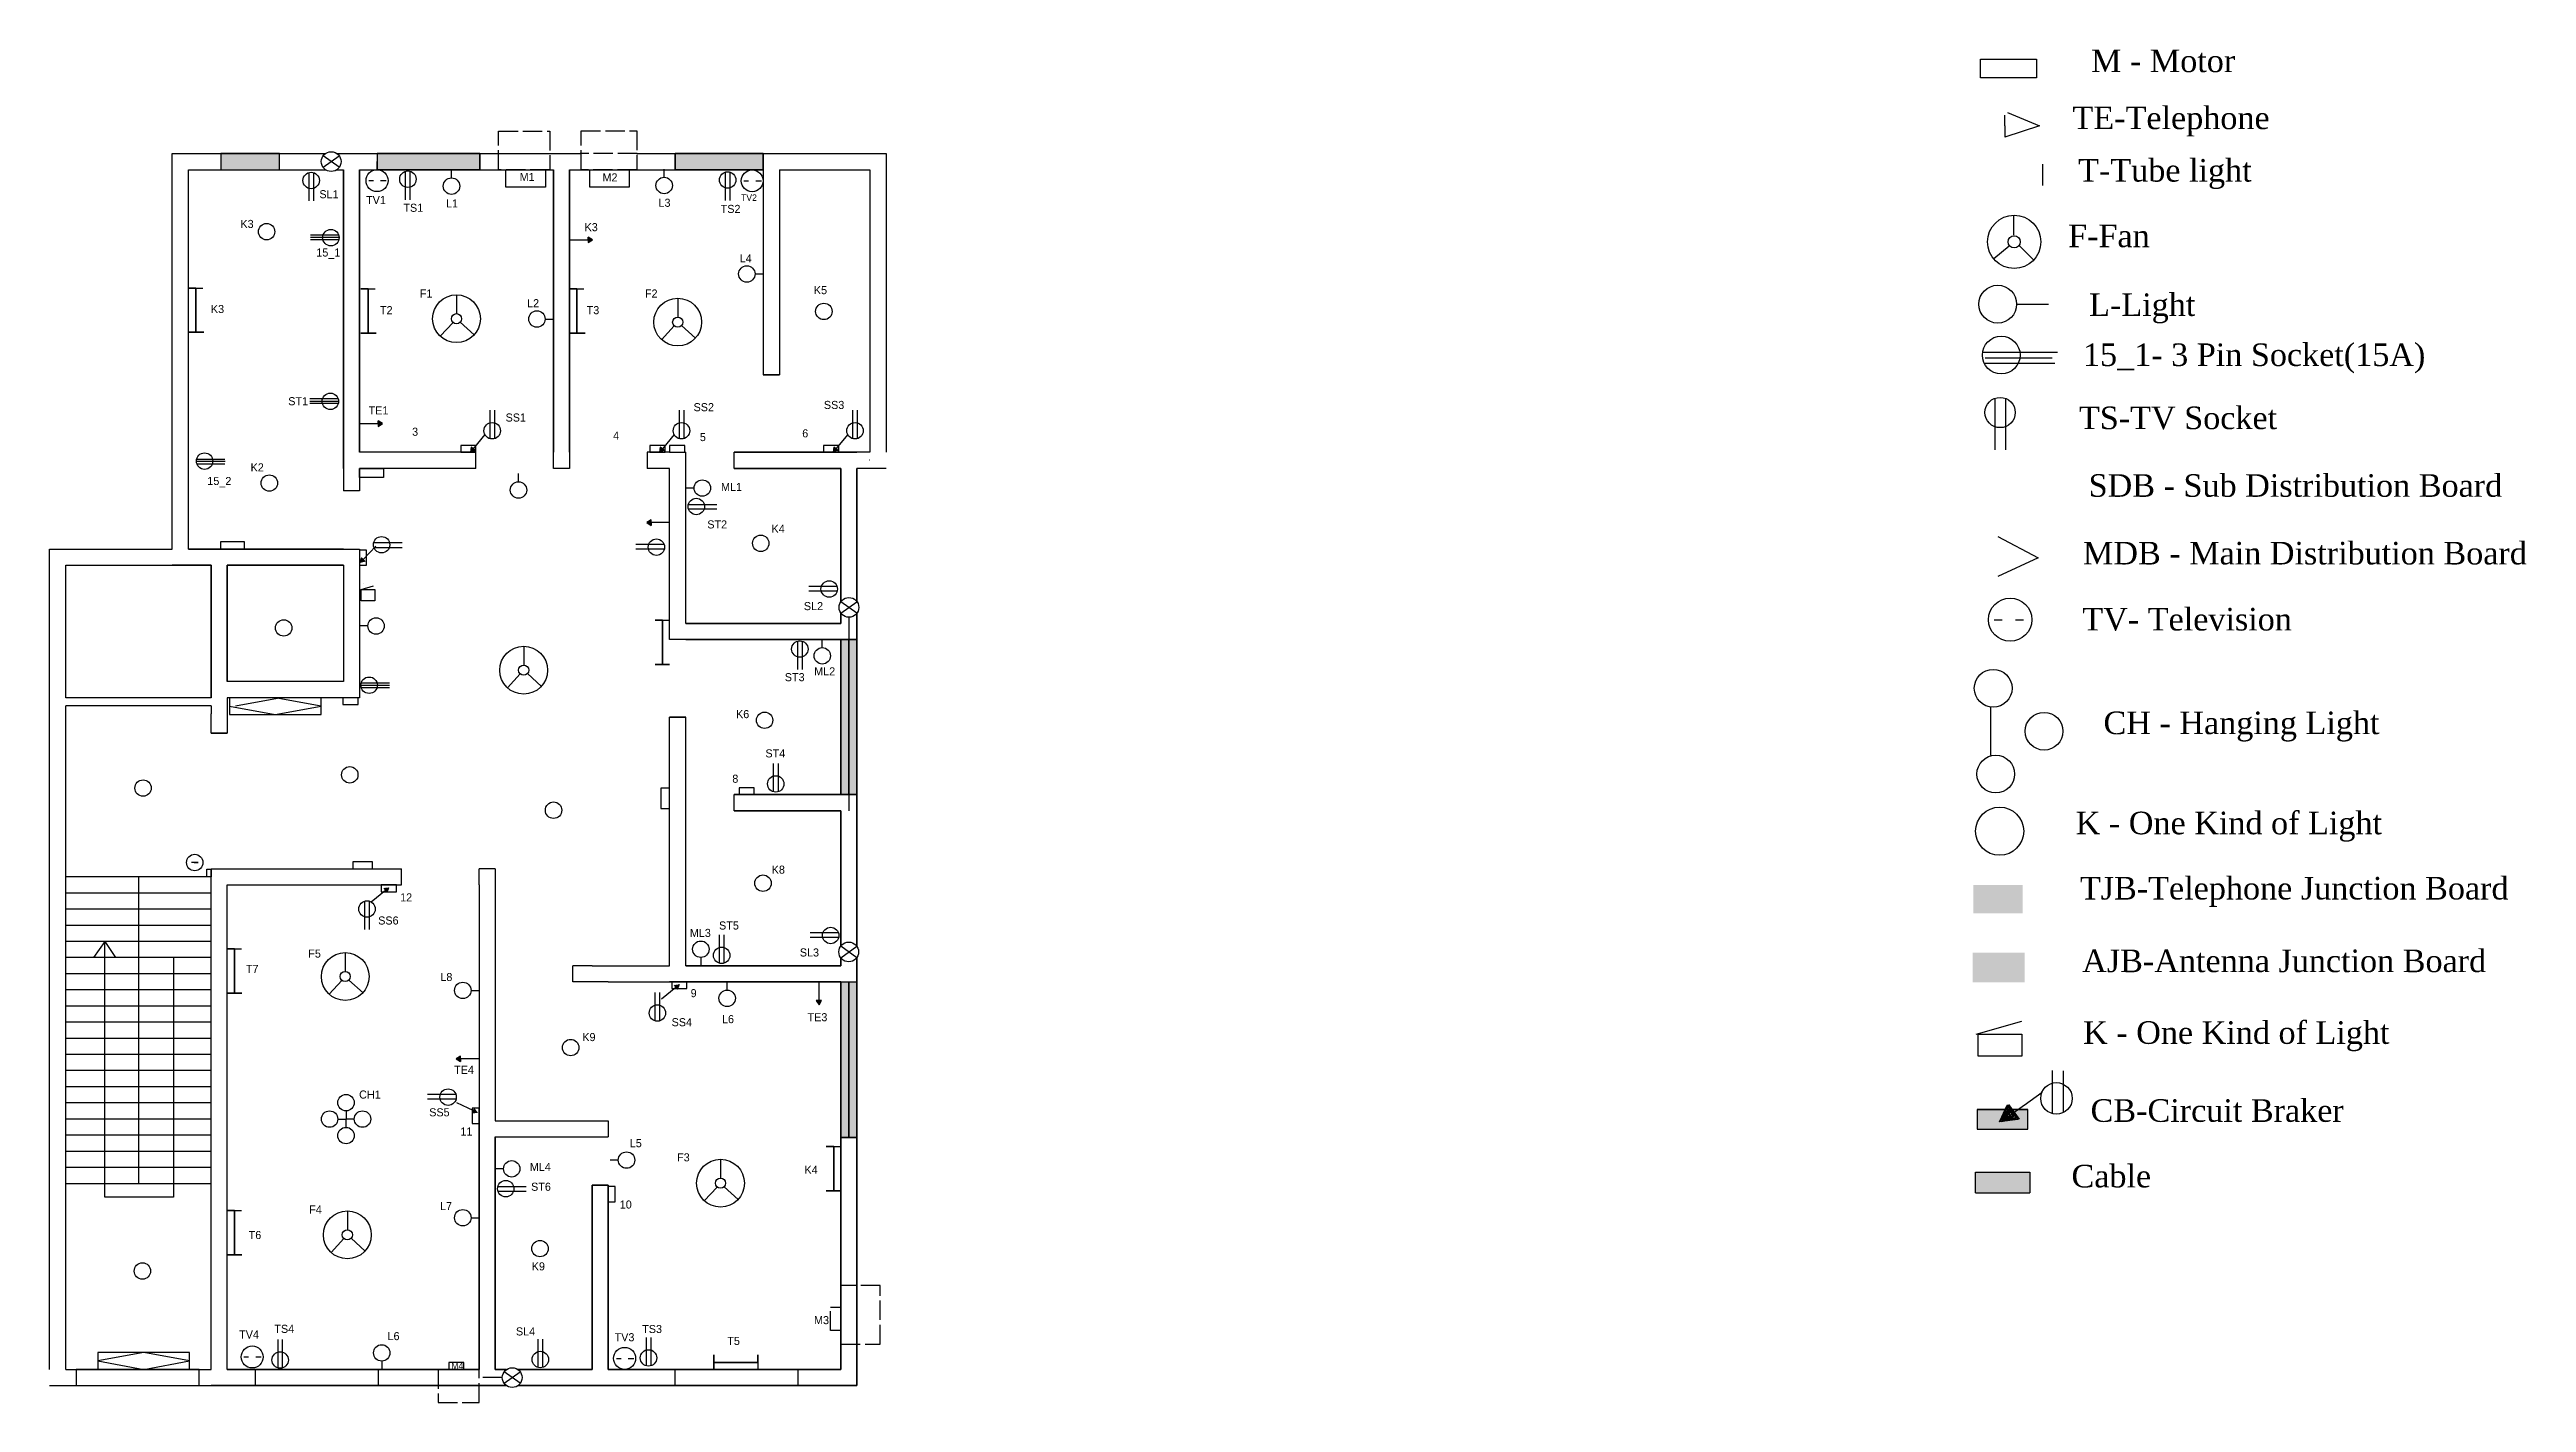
# Model space of a CAD drawing. Header units: inches. Extents: x 561 to 2095, y -163 to 674.
import ezdxf

# ---------------------------------------------------------------- set-up
doc = ezdxf.new("R2010")
doc.units = ezdxf.units.IN
doc.header["$MEASUREMENT"] = 0
doc.linetypes.add('ACAD_ISO02W100', pattern=[15, 12, -3])

msp = doc.modelspace()

# ---------------------------------------------------------------- hatches: boundary and pattern name
h = msp.add_hatch(color=18)
h.set_gradient(color2=(181, 252, 214), tint=1)
h.paths.add_polyline_path([(703.5, 600), (703.5, 605), (667.1, 605), (667.1, 600)])
h.paths.add_polyline_path([(703.5, 605), (703.5, 610), (667.1, 610), (667.1, 605)])
h = msp.add_hatch(color=254)
h.set_gradient(color1=(182, 252, 214), color2=(181, 252, 214), tint=1)
h.paths.add_polyline_path([(667.1, 605), (667.1, 600), (703.5, 600), (703.5, 605)])
h.paths.add_polyline_path([(667.1, 610), (667.1, 605), (703.5, 605), (703.5, 610)])
h = msp.add_hatch(color=254)
h.set_gradient(color1=(182, 252, 214), color2=(181, 252, 214), tint=1)
h.paths.add_polyline_path([(763.9, 600), (827.5, 600), (827.5, 610), (763.9, 610)])
h = msp.add_hatch(color=254)
h.set_gradient(color1=(182, 252, 214), color2=(181, 252, 214), tint=1)
h.paths.add_polyline_path([(948.5, 610), (948.5, 605), (1003.1, 605), (1003.1, 610)])
h.paths.add_polyline_path([(1003.1, 600), (1003.1, 605), (948.5, 605), (948.5, 600)])
h = msp.add_hatch(color=18)
h.set_gradient(color2=(0, 0, 0), tint=1)
h.paths.add_polyline_path([(894.6, 554.9), (897.3, 556.6), (894.6, 558.3)])
h = msp.add_hatch(color=18)
h.set_gradient(color2=(0, 0, 0), tint=1)
h.paths.add_polyline_path([(764.6, 441), (767.3, 442.7), (764.6, 444.4)])
h = msp.add_hatch(color=18)
h.set_gradient(color2=(0, 0, 0), tint=1)
h.paths.add_polyline_path([(822.2, 428.2), (821.8, 425), (824.7, 426)])
h = msp.add_hatch(color=18)
h.set_gradient(color2=(0, 0, 0), tint=1)
h.paths.add_polyline_path([(939.3, 428.2), (938.9, 425), (941.9, 426)])
h = msp.add_hatch(color=18)
h.set_gradient(color2=(0, 0, 0), tint=1)
h.paths.add_polyline_path([(1046.8, 428.2), (1046.4, 425), (1049.4, 426)])
h = msp.add_hatch(color=18)
h.set_gradient(color2=(0, 0, 0), tint=1)
h.paths.add_polyline_path([(933.6, 383.1), (930.9, 381.4), (933.6, 379.7)])
h = msp.add_hatch(color=18)
h.set_gradient(color2=(0, 0, 0), tint=1)
h.paths.add_polyline_path([(754.2, 359.6), (753.5, 356.5), (756.6, 357.3)])
h = msp.add_hatch(color=254)
h.set_gradient(color1=(182, 252, 214), color2=(181, 252, 214), tint=1)
h.paths.add_polyline_path([(1061.1, 309), (1056.1, 309), (1056.1, 213), (1061.1, 213)])
h.paths.add_polyline_path([(1051.1, 213), (1056.1, 213), (1056.1, 309), (1051.1, 309)])
h = msp.add_hatch(color=18)
h.set_gradient(color2=(0, 0, 0), tint=1)
h.paths.add_polyline_path([(770.2, 152.5), (771.2, 155.5), (768.1, 155.1)])
h = msp.add_hatch(color=256)
h.set_gradient(color1=(142, 170, 85), color2=(162, 185, 116), one_color=1, tint=0.59, name='HEMISPHERICAL')
h.paths.add_polyline_path([(1782.9, 139.5), (1782.9, 154.7), (1782.9, 156.9), (1752.5, 156.9), (1752.5, 156.3), (1752.5, 139.5)])
h = msp.add_hatch(color=256)
h.set_gradient(color1=(40, 192, 215), color2=(78, 203, 223), one_color=1, tint=0.59, name='HEMISPHERICAL')
h.paths.add_polyline_path([(1784.2, 96.8), (1784.2, 112.9), (1784.2, 115.1), (1752, 115.1), (1752, 114.5), (1752, 96.8)])
h = msp.add_hatch(color=18)
h.set_gradient(color2=(0, 0, 0), tint=1)
h.paths.add_polyline_path([(950, 92.4), (951.1, 95.5), (947.9, 95)])
h = msp.add_hatch(color=254)
h.set_gradient(color1=(182, 252, 214), color2=(181, 252, 214), tint=1)
h.paths.add_polyline_path([(1061.1, 96.7), (1056.1, 96.7), (1056.1, 0.7), (1061.1, 0.7)])
h.paths.add_polyline_path([(1056.1, 96.7), (1051.1, 96.7), (1051.1, 0.7), (1056.1, 0.7)])
h = msp.add_hatch(color=18)
h.set_gradient(color2=(0, 0, 0), tint=1)
h.paths.add_polyline_path([(1035.9, 85.5), (1037.6, 82.8), (1039.2, 85.5)])
h = msp.add_hatch(color=18)
h.set_gradient(color2=(0, 0, 0), tint=1)
h.paths.add_polyline_path([(815.6, 51), (812.9, 49.3), (815.6, 47.6)])
h = msp.add_hatch(color=18)
h.set_gradient(color2=(0, 0, 0), tint=1)
h.paths.add_polyline_path([(822.9, 15.8), (826.1, 16.2), (824.3, 18.8)])
h = msp.add_hatch(color=256)
h.set_gradient(color1=(196, 217, 191), color2=(196, 217, 191), one_color=1, tint=0.8, name='CYLINDER')
h.paths.add_polyline_path([(1770.1, 10.6), (1775.4, 17.4), (1774.3, 15.8), (1775.7, 17.5), (1775.4, 17.9), (1774.5, 17.9), (1770.3, 11.6), (1772.4, 17.9), (1754.8, 17.9), (1754.8, 5.7), (1786.2, 5.7), (1786.2, 17.9), (1780, 17.9), (1777.6, 16.2), (1778.9, 14.5), (1778.7, 14.5), (1780.1, 12.7), (1779.1, 12.6)])
h = msp.add_hatch(color=256)
h.set_gradient(color1=(196, 217, 191), color2=(196, 217, 191), one_color=1, tint=0.8, name='CYLINDER')
h.paths.add_polyline_path([(1787.3, -33.7), (1787.3, -20.9), (1753.8, -20.9), (1753.8, -33.7)])

# ---------------------------------------------------------------- linework, layer by layer
for p, q in [((1771.9, 627.1), (1771.9, 633.7)), ((1773.5, 635.4), (1793.4, 627.1)), ((1771.9, 627.1), (1771.9, 627.1)), ((1771.9, 627.1), (1771.9, 620.1)), ((1793.4, 627.1), (1771.9, 620.1)), ((637.1, 610), (732, 610)), ((637.1, 600.3), (637.1, 610)), ((637.1, 365), (637.1, 600.3)), ((647.1, 365), (647.1, 600)), ((647.1, 600), (731.9, 600)), ((703.5, 610), (667.1, 610)), ((667.1, 610), (667.1, 600)), ((667.1, 605), (667.1, 600)), ((667.1, 600), (703.5, 600)), ((703.5, 600), (703.5, 610)), ((730.5, 601.5), (740.5, 608.5)), ((740.5, 601.5), (730.5, 608.5)), ((739, 610), (889.7, 610)), ((739, 600), (743.1, 600)), ((753.1, 600), (873.1, 600)), ((827.5, 610), (763.9, 610)), ((763.9, 610), (763.9, 605)), ((763.9, 600), (763.9, 605)), ((827.5, 600), (763.9, 600)), ((781.4, 599), (781.4, 581.4)), ((784.3, 599), (784.3, 581.4)), ((810, 594.9), (810, 600)), ((827.5, 605), (827.5, 610)), ((827.5, 610), (827.5, 600)), ((883.1, 600), (1003.1, 600)), ((925, 610), (1079.1, 610)), ((941.7, 595.3), (941.7, 600.4)), ((948.5, 610), (948.5, 600)), ((1003.1, 610), (948.5, 610)), ((948.5, 610), (948.5, 605)), ((948.5, 600), (1003.1, 600)), ((979.4, 598.5), (979.4, 581)), ((982.3, 598.6), (982.3, 581)), ((1003.1, 600), (1003.1, 610)), ((1013.1, 600), (1069.1, 600)), ((1069.1, 600), (1069.1, 425)), ((1079.1, 610), (1079.1, 425)), ((1795.2, 603.4), (1795.2, 590.1)), ((721.6, 598.1), (721.6, 580.6)), ((724.5, 598.2), (724.5, 580.6)), ((758.8, 593.2), (761.7, 593.2)), ((766.1, 593.2), (769.6, 593.2)), ((991.1, 593.1), (994, 593.1)), ((998.4, 593.1), (1001.9, 593.1)), ((1777.3, 571.7), (1777.3, 559.5)), ((740.1, 559.5), (722.6, 559.5)), ((740.4, 557.9), (722.6, 557.9)), ((740.2, 556.6), (722.6, 556.6)), ((883.1, 556.6), (894.6, 556.6)), ((894.6, 556.6), (894.6, 558.3)), ((894.6, 558.3), (894.6, 554.9)), ((897.3, 556.6), (894.6, 558.3)), ((894.6, 554.9), (897.3, 556.6)), ((1774.7, 552.6), (1765.1, 544.7)), ((1780.5, 553.2), (1789.6, 544.1)), ((651.7, 526.7), (647.1, 526.7)), ((647.1, 526.7), (656, 526.7)), ((651.7, 526.7), (651.7, 499.4)), ((651.7, 499.4), (651.7, 526.7)), ((758.4, 526.2), (753.8, 526.2)), ((753.8, 526.2), (762.8, 526.2)), ((758.4, 526.2), (758.4, 498.8)), ((758.4, 498.8), (758.4, 526.2)), ((813.1, 522.5), (813.1, 510.8)), ((887.7, 526.2), (883.1, 526.2)), ((883.1, 526.2), (892, 526.2)), ((887.7, 526.2), (887.7, 498.8)), ((887.7, 498.8), (887.7, 526.2)), ((998, 535.4), (1003.1, 535.4)), ((753.1, 512.5), (753.1, 512.5)), ((868, 507.5), (873.1, 507.5)), ((950.1, 520.4), (950.1, 508.7)), ((1779.1, 516.7), (1799, 516.7)), ((651.7, 499.4), (647.1, 499.4)), ((647.1, 499.4), (656.7, 499.4)), ((656.7, 499.4), (651.7, 499.4)), ((758.4, 498.8), (753.9, 498.8)), ((753.9, 498.8), (763.4, 498.8)), ((763.4, 498.8), (758.4, 498.8)), ((811, 505.4), (803, 496.8)), ((815.4, 505.6), (824.1, 497.7)), ((887.7, 498.8), (883.1, 498.8)), ((883.1, 498.8), (892.7, 498.8)), ((892.7, 498.8), (887.7, 498.8)), ((947.9, 503.2), (940, 494.7)), ((952.4, 503.4), (961, 495.6)), ((1758.1, 486.9), (1804.6, 486.9)), ((1759.8, 483.5), (1801.3, 483.5)), ((1759.8, 480.2), (1802.9, 480.2)), ((1003.1, 473), (1013.1, 473)), ((1013.1, 473), (1003.1, 473)), ((739.8, 458), (722.3, 458)), ((740, 456.5), (722.3, 456.5)), ((739.9, 455.1), (722.3, 455.1)), ((833.9, 433.4), (833.9, 451)), ((836.8, 433.5), (836.8, 451)), ((951.1, 433.4), (951.1, 451)), ((954, 433.5), (954, 451)), ((1058.6, 433.4), (1058.6, 451)), ((1061.5, 433.5), (1061.5, 451)), ((1765.7, 457.9), (1765.7, 426.4)), ((1772.3, 457.9), (1772.3, 426.4)), ((753.1, 442.7), (764.6, 442.7)), ((753.1, 441), (753.1, 441)), ((764.6, 442.7), (764.6, 444.4)), ((764.6, 444.4), (764.6, 441)), ((767.3, 442.7), (764.6, 444.4)), ((764.6, 441), (767.3, 442.7)), ((830.7, 436), (823.4, 427.1)), ((947.9, 436), (940.6, 427.1)), ((1055.4, 436), (1048.1, 427.1)), ((652, 419.5), (669.8, 419.5)), ((652.1, 420.8), (669.7, 420.8)), ((652.2, 417.9), (669.7, 417.9)), ((822.2, 428.2), (821.8, 425)), ((821.8, 425), (824.7, 426)), ((824.7, 426), (822.2, 428.2)), ((823.4, 427.1), (824.7, 426)), ((825.1, 415), (825.1, 425)), ((931.1, 425), (931.1, 415)), ((939.3, 428.2), (938.9, 425)), ((941.9, 426), (939.3, 428.2)), ((940.6, 427.1), (941.9, 426)), ((945.1, 425), (955.1, 425)), ((955.1, 415), (955.1, 425)), ((985.1, 415), (985.1, 425)), ((1051.1, 415), (985.1, 415)), ((1061.1, 425), (1002.4, 425)), ((1046.8, 428.2), (1046.4, 425)), ((1049.4, 426), (1046.8, 428.2)), ((1048.1, 427.1), (1049.4, 426)), ((1051.1, 332.4), (1051.1, 415)), ((1069.1, 425), (1061.1, 425)), ((1079.1, 415), (1061.1, 415)), ((1061.1, 332.4), (1061.1, 415)), ((753.1, 401), (743.1, 401)), ((851.5, 406.7), (851.5, 411.8)), ((960.2, 402.8), (955.1, 402.8)), ((956.7, 392.7), (974.3, 392.7)), ((956.8, 389.9), (974.3, 389.9)), ((761.8, 369), (779.4, 369)), ((933.6, 383.1), (930.9, 381.4)), ((930.9, 381.4), (933.6, 379.7)), ((933.6, 379.7), (933.6, 383.1)), ((945.1, 381.4), (933.6, 381.4)), ((933.6, 381.4), (933.6, 379.7)), ((1767.6, 372.9), (1792.5, 359.6)), ((561.1, -143), (561.1, 365)), ((561.1, 365), (637.1, 365)), ((571.1, 355), (637.1, 355)), ((571.1, 273), (571.1, 355)), ((637.1, 355), (661.1, 355)), ((671.1, 355), (685.5, 355)), ((754.2, 359.6), (753.5, 356.5)), ((756.6, 357.3), (754.2, 359.6)), ((763.2, 366.9), (755.3, 358.5)), ((761.8, 366.1), (779.4, 366.1)), ((941.7, 367.8), (924.2, 367.8)), ((941.8, 364.9), (924.2, 364.9)), ((1792.5, 359.6), (1767.6, 348)), ((754.1, 339.9), (761.7, 342.2)), ((1048.7, 341.9), (1031.2, 341.9)), ((1048.8, 339), (1031.2, 339)), ((1051.1, 325.4), (1061.1, 332.4)), ((1061.1, 325.4), (1051.1, 332.4)), ((1051.1, 319), (1051.1, 325.4)), ((1061.1, 118.9), (1061.1, 325.4)), ((758.2, 317.4), (753.1, 317.4)), ((940.7, 320.9), (936.1, 320.9)), ((936.1, 320.9), (945, 320.9)), ((940.7, 320.9), (940.7, 293.5)), ((940.7, 293.5), (940.7, 320.9)), ((1024.2, 308), (1024.2, 290.5)), ((1027.1, 308), (1027.1, 290.5)), ((1039.6, 304), (1039.6, 309.1)), ((1051.1, 213), (1051.1, 309)), ((1051.1, 309), (1061.1, 309)), ((1051.1, 213), (1051.1, 309)), ((1051.1, 309), (1056.1, 309)), ((1056.1, 213), (1056.1, 309)), ((1056.1, 309), (1056.1, 213)), ((1061.1, 309), (1061.1, 213)), ((1765.3, 321.3), (1770.2, 321.3)), ((1778.5, 321.3), (1783.5, 321.3)), ((854.7, 304.8), (854.7, 293.1)), ((940.7, 293.5), (936.1, 293.5)), ((936.1, 293.5), (945.1, 293.5)), ((945.1, 293.5), (940.7, 293.5)), ((753.9, 280.7), (771.6, 280.7)), ((754, 282.1), (771.6, 282.1)), ((754.1, 279.2), (771.6, 279.2)), ((852.6, 287.7), (844.7, 279.1)), ((857.1, 287.9), (865.7, 280)), ((661.1, 273), (571.1, 273)), ((571.1, -143), (571.1, 268)), ((661.1, 268), (571.1, 268)), ((661.1, 268), (661.1, 263)), ((661.1, 251), (661.1, 263)), ((671.1, 263), (671.1, 251)), ((672.5, 267.8), (700.9, 262.6)), ((704.6, 273), (676.2, 267.8)), ((729.3, 267.8), (700.9, 273)), ((700.9, 262.6), (729.3, 267.8)), ((945.1, 261), (955.1, 261)), ((955.1, 261), (945.1, 261)), ((1763, 267.2), (1763, 237.3)), ((661.1, 251), (671.1, 251)), ((671.1, 251), (661.1, 251)), ((1009.5, 214.7), (1009.5, 232.3)), ((1012.4, 214.7), (1012.4, 232.3)), ((955.1, 203), (955.1, 213)), ((985.1, 203), (985.1, 213)), ((1061.1, 213), (1051.1, 213)), ((1051.1, 118.9), (1051.1, 203)), ((653.1, 170.9), (648.9, 170.9)), ((650.6, 170.9), (653.1, 170.9)), ((661.1, 162), (571.1, 162)), ((616.1, 162), (616.1, -28)), ((760.3, 146.5), (769.2, 153.7)), ((768.1, 155.1), (770.2, 152.5)), ((770.2, 152.5), (771.2, 155.5)), ((779.1, 157), (779.1, 167)), ((827.1, 157), (827.1, 167)), ((837.1, 167), (827.1, 167)), ((661.1, 152), (571.1, 152)), ((661.1, 142), (571.1, 142)), ((756.1, 146.9), (756.1, 129.4)), ((759, 147), (759, 129.4)), ((661.1, 132), (571.1, 132)), ((976, 108.5), (976, 126.1)), ((978.9, 108.5), (978.9, 126.1)), ((1049.7, 127.3), (1032.1, 127.3)), ((1049.7, 124.4), (1032.1, 124.4)), ((661.1, 122), (571.1, 122)), ((661.1, 112), (571.1, 112)), ((595.4, 122), (588.3, 112)), ((595.4, -36.3), (595.4, 122)), ((595.4, 122), (601.9, 112)), ((637.9, 112), (637.9, -36.3)), ((675.7, 117.4), (671.1, 117.4)), ((671.1, 117.4), (680, 117.4)), ((675.7, 117.4), (675.7, 90)), ((675.7, 90), (675.7, 117.4)), ((744.2, 115.1), (744.2, 103.4)), ((964.4, 112.1), (964.4, 107)), ((1051, 111.9), (1061, 119)), ((1061, 111.9), (1051, 119)), ((1051.1, 107), (1051.1, 112)), ((1061.1, -153), (1061.1, 112.1)), ((661.1, 102), (571.1, 102)), ((742.1, 97.9), (734.2, 89.4)), ((746.5, 98.1), (755.2, 90.3)), ((897.1, 107), (885.1, 107)), ((885.1, 97), (885.1, 107)), ((907.1, 97), (885.1, 97)), ((940.1, 86.5), (949, 93.7)), ((947.9, 95), (950, 92.4)), ((950, 92.4), (951.1, 95.5)), ((980.7, 91.9), (980.7, 97)), ((1037.5, 97), (1037.5, 85.5)), ((1051.1, -143), (1051.1, 97)), ((1051.1, 97), (1061.1, 96.7)), ((1051.1, 0.7), (1051.1, 97)), ((1051.1, 97), (1056.1, 97)), ((1056.1, 97), (1056.1, 0.7)), ((1056.1, 0.7), (1056.1, 96.7)), ((1061.1, 96.7), (1061.1, 0.7)), ((661.1, 92), (571.1, 92)), ((661.1, 82), (571.1, 82)), ((675.7, 90), (671.1, 90)), ((671.1, 90), (680.1, 90)), ((680.1, 90), (675.7, 90)), ((822, 91.7), (827.1, 91.7)), ((936.2, 72.8), (936.2, 90.4)), ((939.1, 72.9), (939.1, 90.4)), ((1039.2, 85.5), (1035.9, 85.5)), ((1035.9, 85.5), (1037.6, 82.8)), ((1037.5, 85.5), (1039.2, 85.5)), ((1037.6, 82.8), (1039.2, 85.5)), ((661.1, 72), (571.1, 72)), ((661.1, 62), (571.1, 62)), ((1754.1, 64.5), (1782.4, 72.6)), ((661.1, 52), (571.1, 52)), ((815.6, 51), (812.9, 49.3)), ((812.9, 49.3), (815.6, 47.6)), ((815.6, 47.6), (815.6, 51)), ((827.1, 49.3), (815.6, 49.3)), ((815.6, 49.3), (815.6, 47.6)), ((661.1, 42), (571.1, 42)), ((661.1, 32), (571.1, 32)), ((1801.3, 42.1), (1801.3, 15.9)), ((1808.2, 16.6), (1808.2, 41.9)), ((661.1, 22), (571.1, 22)), ((744.7, 17.1), (744.7, 12)), ((812.8, 27.2), (795.2, 27.2)), ((812.8, 24.3), (795.2, 24.3)), ((813.2, 22.2), (823.6, 17.3)), ((824.3, 18.8), (822.9, 15.8)), ((822.9, 15.8), (826.1, 16.2)), ((1754.8, 17.9), (1786.2, 17.9)), ((1786.2, 17.9), (1754.8, 17.9)), ((1754.8, 17.9), (1754.8, 5.8)), ((1786.2, 17.9), (1754.8, 17.9)), ((1768.6, 10.4), (1774.1, 21)), ((1768.6, 10.4), (1773, 16.7)), ((1769, 11.2), (1774.1, 21)), ((1769, 11.2), (1773.2, 20.3)), ((1769, 11.2), (1773.2, 20.3)), ((1773.3, 20.7), (1770.1, 10.6)), ((1775.4, 17.4), (1770.1, 10.6)), ((1773.3, 20.7), (1770.3, 11.6)), ((1770.3, 11.6), (1775.4, 19.2)), ((1770.9, 11.2), (1775.4, 17.4)), ((1771.3, 12.5), (1775.9, 17.8)), ((1771.4, 11.4), (1776.2, 18.2)), ((1771.8, 11.9), (1784, 20.9)), ((1774.5, 17.9), (1771.9, 12.9)), ((1771.9, 12.9), (1774.3, 15.8)), ((1773.3, 17.9), (1772.2, 13.4)), ((1773, 16.7), (1776.7, 15.4)), ((1780.1, 12.7), (1773.2, 20.3)), ((1773.2, 20.3), (1773.5, 14.9)), ((1773.2, 20.3), (1779.9, 11.8)), ((1773.2, 20.3), (1779.9, 11.8)), ((1779.9, 11.8), (1773.3, 20.7)), ((1779.6, 12.7), (1773.3, 20.7)), ((1773.3, 20.7), (1779.1, 12.9)), ((1775, 14.2), (1773.3, 17.9)), ((1775.6, 13.4), (1773.4, 16.3)), ((1773.4, 16.3), (1775, 14.2)), ((1773.5, 14.9), (1774.5, 17.9)), ((1775.4, 19.2), (1773.8, 20)), ((1774.1, 21), (1779.1, 12.9)), ((1774.1, 21), (1780.8, 11.9)), ((1777.8, 15.2), (1774.3, 15.8)), ((1774.3, 15.8), (1775.6, 13.4)), ((1777.4, 13.9), (1775.4, 17.4)), ((1775.9, 17.8), (1778.6, 14.1)), ((1776.2, 18.2), (1778.9, 14.5)), ((1776.7, 15.4), (1777.4, 13.9)), ((1783.9, 20.7), (1795, 28.6)), ((1786.1, 5.8), (1786.2, 17.9)), ((661.1, 12), (571.1, 12)), ((661.1, 2), (571.1, 2)), ((739.6, 12), (744.7, 12)), ((744.7, 6.9), (744.7, 12)), ((749.8, 12), (744.7, 12)), ((897.1, 11), (907.1, 11)), ((897.1, 1), (907.1, 1)), ((907.1, 11), (907.1, 1)), ((1061.1, 0.7), (1051.1, 0.7)), ((1754.8, 5.8), (1786.1, 5.8)), ((1780.8, 11.9), (1768.6, 10.4)), ((1779.9, 11.8), (1768.6, 10.4)), ((1779.1, 12.9), (1769, 11.2)), ((1779.1, 12.9), (1769, 11.2)), ((1779.9, 11.8), (1769, 11.2)), ((1770.1, 10.6), (1779.6, 12.7)), ((1770.1, 10.6), (1779.6, 12.7)), ((1770.2, 11.4), (1779.1, 12.9)), ((1774.1, 12.4), (1770.9, 11.2)), ((1778.9, 14.5), (1771.8, 12.1)), ((1771.9, 11.3), (1778.9, 14.5)), ((1778.6, 14.1), (1771.9, 12.9)), ((1780.1, 12.7), (1774.1, 12.4)), ((1774.2, 12.4), (1777.8, 15.2)), ((1778.5, 14.8), (1780.1, 12.7)), ((661.1, -8), (571.1, -8)), ((913.3, -13.4), (908.2, -13.4)), ((976.6, -12.9), (976.6, -24.6)), ((1046.7, -5), (1042.1, -5)), ((1042.1, -5), (1051, -5)), ((1046.7, -5), (1046.7, -32.4)), ((1046.7, -32.4), (1046.7, -5)), ((661.1, -18), (571.1, -18)), ((661.1, -28), (571.1, -28)), ((842.2, -18.8), (837.1, -18.8)), ((838.6, -29.8), (856.2, -29.8)), ((897.1, -29), (907.1, -29)), ((907.1, -29), (897.1, -29)), ((974.5, -30.1), (966.5, -38.6)), ((978.9, -29.9), (987.5, -37.7)), ((1753.8, -33.7), (1753.8, -20.9)), ((1753.8, -20.9), (1787.3, -20.9)), ((1787.3, -20.9), (1787.3, -33.7)), ((637.9, -36.3), (595.4, -36.3)), ((675.7, -44.7), (671.1, -44.7)), ((671.1, -44.7), (680, -44.7)), ((675.7, -44.7), (675.7, -72.1)), ((675.7, -72.1), (675.7, -44.7)), ((745.5, -44.8), (745.5, -56.5)), ((838.7, -32.7), (856.2, -32.7)), ((1046.7, -32.4), (1042.1, -32.4)), ((1042.1, -32.4), (1051.1, -32.4)), ((1051.1, -32.4), (1046.7, -32.4)), ((1753.8, -33.7), (1787.3, -33.7)), ((822.1, -49.1), (827.2, -49.1)), ((675.7, -72.1), (671.1, -72.1)), ((671.1, -72.1), (680.1, -72.1)), ((680.1, -72.1), (675.7, -72.1)), ((743.4, -62), (735.5, -70.6)), ((747.9, -61.8), (756.5, -69.7)), ((619.4, -132.6), (591, -137.8)), ((591, -137.8), (619.4, -143)), ((647.8, -137.8), (619.4, -132.6)), ((619.4, -143), (647.8, -137.8)), ((681.4, -135.3), (684.3, -135.3)), ((688.8, -135.3), (692.2, -135.3)), ((702.6, -142.1), (702.6, -124.5)), ((705.4, -142.1), (705.4, -124.5)), ((766.8, -137.9), (766.8, -143)), ((863.7, -141.8), (863.7, -124.2)), ((866.6, -141.7), (866.6, -124.2)), ((912.1, -136.2), (915, -136.2)), ((919.5, -136.2), (922.9, -136.2)), ((930.7, -140.8), (930.7, -123.2)), ((933.6, -140.7), (933.6, -123.2)), ((972.4, -138.7), (972.4, -134.1)), ((972.4, -134.1), (972.4, -143.1)), ((999.8, -138.7), (999.8, -134.1)), ((999.8, -134.1), (999.8, -143.1)), ((561.1, -153), (844, -153)), ((571.1, -143), (661.1, -143)), ((671.1, -143), (827.1, -143)), ((837.1, -143), (844.1, -143)), ((842.6, -151.6), (852.6, -144.5)), ((852.6, -151.6), (842.6, -144.5)), ((851, -143), (897.1, -143)), ((851.2, -153), (1061.1, -153)), ((907.1, -143), (1051.1, -143)), ((999.8, -138.7), (972.4, -138.7)), ((972.4, -143.1), (972.4, -138.7)), ((972.4, -138.7), (999.8, -138.7))]:
    msp.add_line(p, q)
at = {"linetype": 'ACAD_ISO02W100'}
for p, q in [((925, 610), (889.7, 610)), ((1069.1, 420), (1068.8, 420))]:
    msp.add_line(p, q, dxfattribs=at)
for points in [[(1756.8, 668.5), (1791.6, 668.5), (1791.6, 656.9), (1756.8, 656.9)], [(667.1, 600), (703.5, 600), (703.5, 610), (667.1, 610)], [(763.9, 600), (827.5, 600), (827.5, 610), (763.9, 610)], [(843.7, 600), (868.2, 600), (868.2, 589.2), (843.7, 589.2)], [(895.6, 600), (920.1, 600), (920.1, 589.2), (895.6, 589.2)], [(948.5, 610), (1003.1, 610), (1003.1, 600), (948.5, 600)], [(753.1, 415), (767.8, 415), (767.8, 409.4), (753.1, 409.4)], [(815.7, 425), (825.1, 425), (825.1, 429.2), (815.7, 429.2)], [(932.9, 425), (942.3, 425), (942.3, 429.2), (932.9, 429.2)], [(945.1, 425), (954.5, 425), (954.5, 429.2), (945.1, 429.2)], [(1040.4, 425), (1049.8, 425), (1049.8, 429.2), (1040.4, 429.2)], [(666.9, 365), (681.8, 365), (681.8, 369.6), (666.9, 369.6)], [(671.1, 355), (743.1, 355), (743.1, 283), (671.1, 283)], [(753.1, 364.4), (753.1, 355), (757.3, 355), (757.3, 364.4)], [(754.1, 339.9), (762.6, 339.9), (762.6, 333), (754.1, 333)], [(755.6, 343.6), (755.6, 343.6), (755.6, 343.6), (755.6, 343.6)], [(1051.1, 213), (1061.1, 213), (1061.1, 309), (1051.1, 309)], [(672.5, 262.6), (729.3, 262.6), (729.3, 273), (672.5, 273)], [(742.8, 268.8), (752.2, 268.8), (752.2, 272.9), (742.8, 272.9)], [(945.1, 217), (939.7, 217), (939.7, 204.4), (945.1, 204.4)], [(988.1, 213), (997.5, 213), (997.5, 217.2), (988.1, 217.2)], [(748.8, 167), (761.1, 167), (761.1, 171.4), (748.8, 171.4)], [(661.1, 162), (658.4, 162), (658.4, 166.7), (661.1, 166.7)], [(766.5, 152.8), (775.9, 152.8), (775.9, 157), (766.5, 157)], [(946.4, 92.8), (955.8, 92.8), (955.8, 97), (946.4, 97)], [(1051.1, 0.7), (1061.1, 0.7), (1061.1, 96.7), (1051.1, 96.7)], [(1755.5, 64.5), (1782.4, 64.5), (1782.4, 51), (1755.5, 51)], [(822.9, 18.7), (822.9, 9.3), (827.1, 9.3), (827.1, 18.7)], [(907.1, -29.8), (907.1, -39.2), (911.3, -39.2), (911.3, -29.8)], [(591, -143), (647.8, -143), (647.8, -132.6), (591, -132.6)], [(577.5, -153), (653.8, -153), (653.8, -143), (577.5, -143)], [(688.5, -153), (764.8, -153), (764.8, -143), (688.5, -143)], [(808.3, -143), (817.7, -143), (817.7, -138.8), (808.3, -138.8)], [(948.3, -153), (1024.7, -153), (1024.7, -143), (948.3, -143)]]:
    msp.add_lwpolyline(points, close=True)
for points in [[(870.8, 600), (839.2, 600), (839.2, 623.9), (870.8, 623.9)], [(924.8, 600), (890.3, 600), (890.3, 624.1), (924.8, 624.1)], [(1051.1, -127.4), (1075.5, -127.4), (1075.5, -91), (1051.1, -91)], [(1051.1, -118.9), (1044.7, -118.9), (1044.7, -104.4), (1051.1, -104.4)], [(827.1, -143), (801.7, -143), (801.7, -163.5), (827.1, -163.5)]]:
    msp.add_lwpolyline(points, close=True, dxfattribs=at)
for points in [[(637.1, 610), (732, 610)], [(637.1, 365), (637.1, 600.3)], [(743.1, 365), (647.1, 365), (647.1, 600), (731.9, 600)], [(739, 610), (753.1, 610)], [(739, 600), (743.1, 600), (743.1, 401)], [(743.1, 610), (883.1, 610)], [(743.1, 415), (743.1, 600)], [(825.1, 425), (753.1, 425), (753.1, 600), (873.1, 600), (873.1, 425)], [(753.1, 600), (753.1, 425)], [(873.1, 610), (889.7, 610)], [(883.1, 415), (873.1, 415), (873.1, 600)], [(883.1, 600), (883.1, 415), (873.1, 415)], [(883.1, 425), (883.1, 600), (1003.1, 600), (1003.1, 473)], [(925, 610), (1013.1, 610)], [(1013.1, 600), (1013.1, 473)], [(825.1, 415), (753.1, 415)], [(753.1, 415), (753.1, 401)], [(945.1, 425), (931.1, 425)], [(945.1, 415), (931.1, 415)], [(1051.1, 309), (945.1, 309), (945.1, 415)], [(1051.1, 325.4), (1051.1, 319), (955.1, 319), (955.1, 415)], [(985.1, 425), (1061.1, 425)], [(1003.1, 425), (985.1, 425)], [(985.1, 415), (1051.1, 415), (1051.1, 332.4)], [(1013.1, 415), (985.1, 415)], [(1061.1, 415), (1061.1, 332.4)], [(561.1, 263), (561.1, 365), (637.1, 365)], [(571.1, 273), (571.1, 355), (661.1, 355), (661.1, 273)], [(661.1, 355), (637.1, 355)], [(647.1, 365), (671.1, 365)], [(661.1, 365), (753.1, 365), (753.1, 273), (671.1, 273)], [(661.1, 273), (661.1, 355)], [(671.1, 355), (671.1, 283)], [(743.1, 355), (671.1, 355)], [(753.1, 365), (753.1, 355)], [(1061.1, 325.4), (1061.1, 309)], [(945.1, 309), (945.1, 319)], [(955.1, 319), (1051.1, 319)], [(955.1, 309), (1051.1, 309), (1051.1, 213), (985.1, 213)], [(1061.1, 319), (1061.1, 203)], [(671.1, 273), (671.1, 263)], [(945.1, 203), (945.1, 261)], [(955.1, 213), (955.1, 261)], [(945.1, 107), (945.1, 213)], [(1051.1, 112), (1051.1, 107), (955.1, 107), (955.1, 203)], [(985.1, 213), (1051.1, 213)], [(985.1, 203), (1051.1, 203), (1051.1, 118.9)], [(1051.1, 203), (985.1, 203)], [(1061.1, 213), (1061.1, 118.9)], [(661.1, -143), (661.1, 167), (779.1, 167)], [(827.1, 157), (827.1, -143), (671.1, -143), (671.1, 157), (779.1, 157)], [(837.1, 167), (837.1, 11)], [(1061.1, 112.1), (1061.1, 97)], [(1061.1, 107), (1061.1, -153), (897.1, -153)], [(897.1, 107), (945.1, 107)], [(907.1, 97), (1051.1, 97), (1051.1, -143), (907.1, -143), (907.1, -29)], [(1051.1, 97), (945.1, 97)], [(955.1, 107), (1051.1, 107)], [(827.1, -143), (827.1, 11)], [(837.1, 11), (897.1, 11)], [(837.1, 1), (837.1, -143)], [(844.1, -143), (837.1, -143), (837.1, 1), (897.1, 1)], [(897.1, -29), (897.1, -143), (851, -143)], [(897.1, -143), (897.1, -29)], [(907.1, -29), (907.1, -143)], [(837.1, -153), (837.1, -153), (661.1, -153)], [(844, -153), (827.1, -153)], [(907.1, -153), (851.2, -153)]]:
    msp.add_lwpolyline(points)
for points in [[(735.5, 605), (735.5, 605)], [(1056.1, 322.8), (1056.1, 309)], [(1056.1, 319), (1056.1, 309)], [(1056.1, 213), (1056.1, 203)], [(1056.1, 115.5), (1056.1, 115.4)], [(841.5, -148), (827.1, -148)], [(847.6, -148), (847.5, -148)]]:
    msp.add_lwpolyline(points, dxfattribs=at)
for centre, radius in [((723.1, 593.3), 5.09), ((735.5, 605), 6.12), ((763.9, 593.2), 6.79), ((783, 594.1), 5.09), ((981, 593.6), 5.09), ((996.2, 593.1), 6.79), ((810, 589.8), 5.09), ((941.7, 590.2), 5.09), ((1777.7, 555.3), 16.5), ((695.5, 561.6), 5.09), ((735.3, 557.9), 5.09), ((1777.7, 555.3), 3.78), ((992.9, 535.4), 5.09), ((813.1, 507.7), 14.8), ((1767.5, 516.7), 11.7), ((813.1, 507.7), 3.15), ((862.9, 507.5), 5.09), ((950.1, 505.6), 14.8), ((950.1, 505.6), 3.15), ((1040.6, 512.2), 5.09), ((1769.7, 485.2), 11.7), ((735, 456.5), 5.09), ((1769, 449.6), 9.38), ((835.2, 438.3), 5.09), ((952.4, 438.3), 5.09), ((1059.9, 438.3), 5.09), ((657.1, 419.5), 5.09), ((697.2, 405.9), 5.09), ((851.5, 401.6), 5.09), ((965.3, 402.8), 5.09), ((961.6, 391.4), 5.09), ((766.7, 367.7), 5.09), ((936.9, 366.2), 5.09), ((1001.5, 368.6), 5.09), ((1043.9, 340.3), 5.09), ((763.3, 317.4), 5.09), ((1056.1, 328.9), 6.12), ((1775.2, 321.3), 13.4), ((706.1, 316.2), 5.09), ((1025.7, 303.1), 5.09), ((854.7, 290), 14.8), ((854.7, 290), 3.15), ((1039.6, 298.9), 5.09), ((759, 280.7), 5.09), ((1764.7, 278.8), 11.7), ((1003.9, 259), 5.09), ((1796.2, 252.2), 11.7), ((747, 225.2), 5.09), ((1766.3, 225.7), 11.7), ((619, 217), 5.09), ((1010.8, 219.6), 5.09), ((873.2, 203.3), 5.09), ((1768.7, 190.3), 14.9), ((651, 170.9), 5.09), ((1002.9, 158.1), 5.09), ((757.7, 142.1), 5.09), ((1044.8, 125.7), 5.09), ((744.2, 100.3), 14.8), ((964.4, 117.2), 5.09), ((977.3, 113.4), 5.09), ((1056, 115.5), 6.12), ((744.2, 100.3), 3.15), ((817, 91.7), 5.09), ((937.5, 77.7), 5.09), ((980.7, 86.8), 5.09), ((883.8, 56.3), 5.09), ((807.9, 25.6), 5.09), ((1803.9, 24.8), 9.77), ((734.5, 12), 5.09), ((744.7, 22.2), 5.09), ((754.9, 12), 5.09), ((744.7, 1.8), 5.09), ((847.3, -18.8), 5.09), ((918.4, -13.4), 5.09), ((976.6, -27.7), 14.8), ((843.6, -31.1), 5.09), ((976.6, -27.7), 3.15), ((745.5, -59.7), 14.8), ((817, -49.1), 5.09), ((745.5, -59.7), 3.15), ((864.8, -68.2), 5.09), ((618.6, -82.1), 5.09), ((686.6, -135.3), 6.79), ((703.9, -137.2), 5.09), ((766.8, -132.8), 5.09), ((865, -136.9), 5.09), ((917.2, -136.2), 6.79), ((932, -135.9), 5.09), ((847.6, -148.1), 6.12)]:
    msp.add_circle(centre, radius)

# ---------------------------------------------------------------- texts
at = {"attachment_point": 1}
for s, insert, char_height, width in [('{\\fTimes New Roman|b0|i0|c0|p18;M - Motor }', (1825.3, 674.4), 14, 93.596), ('{\\fTimes New Roman|b0|i0|c0|p18;TE-Telephone}', (1813.8, 639.1), 14, 93.596), ('{\\fTimes New Roman|b0|i0|c0|p18;T-Tube light}', (1817.3, 606.6), 14, 115.435), ('SL1', (728.2, 587.3), 5, 14.85), ('TV1', (757.1, 583.7), 5, 14.85), ('M1', (852.2, 598), 5, 14.85), ('M2', (903.5, 597.7), 5, 14.85), ('TV2', (989.3, 584.7), 4, 14.85), ('K3', (679.3, 568.9), 5, 14.85), ('TS1', (780.2, 578.9), 5, 14.85), ('L1', (806.6, 581.6), 5, 14.85), ('L3', (938.2, 582), 5, 14.85), ('TS2', (976.7, 578.2), 5, 14.85), ('K3', (892.4, 566.9), 5, 14.85), ('{\\fTimes New Roman|b0|i0|c0|p18;F-Fan}', (1811.1, 566), 14, 93.596), ('15_1', (726.3, 551.2), 5, 14.85), ('L4', (988.5, 547.6), 5, 14.85), ('F1', (790.4, 525.8), 5, 14.85), ('F2', (929.8, 525.8), 5, 14.85), ('K5', (1034.4, 527.9), 5, 14.85), ('{\\fTimes New Roman|b0|i0|c0|p18;L-Light}', (1824.1, 523.4), 14, 93.596), ('K3', (661, 516.2), 5, 14.85), ('T2', (765.7, 515.5), 5, 14.85), ('L2', (856.8, 519.8), 5, 14.85), ('T3', (893.7, 515.5), 5, 14.85), ('{\\fTimes New Roman|b0|i0|c0|p18;15_1- 3 Pin Socket(15A)}', (1820.3, 492.4), 14, 240.78), ('ST1', (708.9, 459.1), 5, 14.85), ('TE1', (758.7, 453.4), 5, 14.85), ('SS1', (843.5, 449), 5, 14.85), ('SS2', (959.9, 455.4), 5, 14.85), ('SS3', (1040.6, 456.8), 5, 14.85), ('{\\fTimes New Roman|b0|i0|c0|p18;TS-TV Socket}', (1817.8, 453.3), 14, 137.401), ('3', (785.6, 440.2), 5, 14.85), ('4', (910.1, 437.8), 5, 14.85), ('5', (963.8, 436.9), 5, 14.85), ('6', (1027.2, 439.2), 5, 14.85), ('K2', (685.6, 418.1), 5, 14.85), ('15_2', (658.8, 409.7), 5, 14.85), ('ML1', (976.9, 406), 5, 14.85), ('{\\fTimes New Roman|b0|i0|c0|p18;SDB - Sub Distribution Board}', (1823.8, 411.4), 14, 298.603), ('ST2', (968.4, 382.8), 5, 14.85), ('K4', (1008.2, 380.1), 5, 14.85), ('{\\fTimes New Roman|b0|i0|c0|p18;MDB - Main Distribution Board}', (1820.3, 369.5), 14, 284.585), ('SL2', (1028.2, 332.2), 5, 14.85), ('{\\fTimes New Roman|b0|i0|c0|p18;TV- Television }', (1819.9, 328.6), 14, 163.684), ('ML2', (1034.6, 291.8), 5, 14.85), ('ST3', (1016.4, 288.2), 5, 14.85), ('K6', (986.2, 265.3), 5, 14.85), ('{\\fTimes New Roman|b0|i0|c0|p18;CH - Hanging Light}', (1833, 264.4), 14, 174.197), ('ST4', (1004.4, 241), 5, 14.85), ('8', (983.9, 225.3), 5, 14.85), ('{\\fTimes New Roman|b0|i0|c0|p18;K - One Kind of Light}', (1815.8, 202.4), 14, 235.524), ('K8', (1008.3, 169), 5, 14.85), ('{\\fTimes New Roman|b0|i0|c0|p18;TJB-Telephone Junction Board}', (1818.4, 162), 14, 286.457), ('12', (778.2, 151.8), 5, 14.85), ('SS6', (764.6, 137.5), 5, 14.85), ('ML3', (957.6, 129.8), 5, 14.85), ('ST5', (975.7, 134.4), 5, 14.85), ('T7', (682.7, 107.5), 5, 14.85), ('F5', (721.3, 117), 5, 14.85), ('SL3', (1025.7, 117.7), 5, 14.85), ('{\\fTimes New Roman|b0|i0|c0|p18;AJB-Antenna Junction Board}', (1819.8, 117), 14, 263.884), ('L8', (803.1, 102.5), 5, 14.85), ('9', (958.1, 92.5), 5, 14.85), ('TE3', (1030.5, 77.6), 5, 14.85), ('K9', (891, 65.3), 5, 14.85), ('SS4', (946.3, 74.5), 5, 14.85), ('L6', (977.5, 76.4), 5, 14.85), ('{\\fTimes New Roman|b0|i0|c0|p18;K - One Kind of Light}', (1820.4, 72.6), 14, 235.524), ('TE4', (811.6, 45), 5, 14.85), ('CH1', (752.8, 29.7), 5, 14.85), ('SS5', (796.2, 18.7), 5, 14.85), ('{\\fTimes New Roman|b0|i0|c0|p18;CB-Circuit Braker}', (1825, 24.3), 14, 235.524), ('11', (815.5, 6.8), 5, 14.85), ('ML4', (858.5, -15.1), 5, 14.85), ('L5', (920.4, -0.4), 5, 14.85), ('F3', (949.7, -9.2), 5, 14.85), ('ST6', (859.3, -27.4), 5, 14.85), ('K4', (1028.6, -16.9), 5, 14.85), ('{\\fTimes New Roman|b0|i0|c0|p18;Cable}', (1813.2, -16.3), 14, 235.524), ('F4', (721.9, -41.5), 5, 14.85), ('L7', (802.9, -39.4), 5, 14.85), ('10', (914.2, -38.4), 5, 14.85), ('T6', (684.4, -57.3), 5, 14.85), ('K9', (859.7, -76.7), 5, 14.85), ('TV4', (678.5, -118.9), 5, 14.85), ('TS4', (700.3, -115.4), 5, 14.85), ('L6', (770.4, -119.9), 5, 14.85), ('SL4', (849.9, -117), 5, 14.85), ('TV3', (911, -120.6), 5, 14.85), ('TS3', (928.1, -115.5), 5, 14.85), ('M3', (1034.5, -110), 5, 14.85), ('T5', (980.8, -122.9), 5, 14.85), ('M4', (809.9, -138.8), 4, 14.85)]:
    msp.add_mtext(s, dxfattribs=dict(at, insert=insert, char_height=char_height, width=width))

doc.saveas('drawing.dxf')
